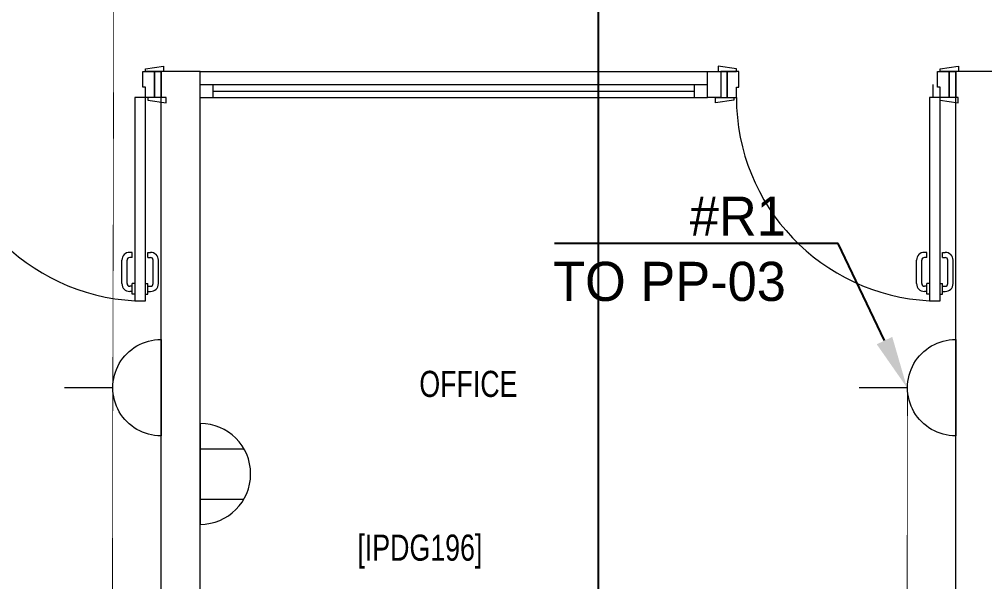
# Model space of a CAD drawing. Header units: metres. Extents: x 75097 to 220695, y -1557923 to -1361206.
# Drawn here: x 164295 to 167993, y -1452989 to -1450833 of the extents above; entities that cross this region are included whole.
import ezdxf
from ezdxf import colors
from ezdxf.entities.mleader import LeaderData, LeaderLine
from ezdxf.math import Vec2, Vec3

# ---------------------------------------------------------------- set-up
doc = ezdxf.new("R2010")
doc.units = ezdxf.units.M
doc.layers.get('0').update_dxf_attribs({"lineweight": 0})
for name, color, linetype, lineweight in [('A-100 - Copy$0$72_EGR_BASE_TEXT', 8, 'Continuous', 0), ('A-100 - Copy$0$Aluminum', 8, 'Continuous', 0), ('A-100 - Copy$0$Ola wall', 8, 'Continuous', 0), ('A-100 - Copy$0$Walls', 8, 'Continuous', 0), ('A-100 - Copy$0$Wooden Joinery', 8, 'Continuous', 0)]:
    doc.layers.add(name, color=color, linetype=linetype, lineweight=lineweight)
doc.layers.add('A-100 - Copy$0$axes', color=8, linetype='Continuous')
doc.layers.add('PD-VENT', color=8, linetype='Continuous')
doc.layers.add('E-POWR', color=7, linetype='Continuous', lineweight=9, true_color=0x4e7e3e)
doc.styles.add('A-100 - Copy$0$X3G_ENTITY_2587EA', font='swisscl.ttf', dxfattribs={"height": 200})
doc.styles.get("Standard").update_dxf_attribs({"font": 'GOTHIC.TTF'})

# ---------------------------------------------------------------- blocks, each defined once
blk = doc.blocks.new('NORMAL SOCKET')
at = {"layer": 'E-POWR'}
for p, q in [((0, 307.7), (0, 615.4)), ((-307.7, 0), (307.7, 0))]:
    blk.add_line(p, q, dxfattribs=at)
blk.add_ellipse((0, 0), major_axis=(32.8, 305.9), ratio=1, start_param=4.81904, end_param=7.960633, dxfattribs=at)
blk = doc.blocks.new('WALL OUTLET')
at = {"layer": 'E-POWR', "extrusion": (9.94399e-05, 4.90741e-07, 1)}
blk.add_line((-193.4, 0, 0), (193.4, 0, 0), dxfattribs=at)
blk.add_line((-193.4, 0, 0), (193.4, 0, 0), dxfattribs=at)
at = {"layer": 'E-POWR', "extrusion": (9.94399e-05, 4.90741e-07, 1), "elevation": 0}
for points in [[(-96.7, 0), (-96.7, 167.5)], [(96.7, 0), (96.7, 167.5)]]:
    blk.add_lwpolyline(points, dxfattribs=at)
at = {"layer": 'E-POWR', "extrusion": (9.94399e-05, 4.90741e-07, 1)}
blk.add_arc((0, 0, 0), 193.4, 359.9963, 179.9963, dxfattribs=at)
blk = doc.blocks.new('A-100 - Copy')
at = {"layer": 'A-100 - Copy$0$Aluminum'}
for p, q in [((164988.1, -1451032.7, 0), (166931.9, -1451032.7, 0)), ((164988.1, -1451082.7, 0), (166931.9, -1451082.7, 0)), ((165038.1, -1451132.7, 0), (165038.1, -1451082.7, 0)), ((166881.9, -1451132.7, 0), (166881.9, -1451082.7, 0)), ((167795.8, -1451132.7, 0), (167795.8, -1451082.7, 0)), ((164988.1, -1451132.7, 0), (166931.9, -1451132.7, 0)), ((165038.1, -1451107.7, 0), (166881.9, -1451107.7, 0))]:
    blk.add_line(p, q, dxfattribs=at)
at = {"layer": 'A-100 - Copy$0$Aluminum', "elevation": 0}
blk.add_lwpolyline([(166931.9, -1451032.7), (166981.9, -1451032.7), (166981.9, -1451132.7), (166931.9, -1451132.7)], close=True, dxfattribs=at)
at = {"layer": 'A-100 - Copy$0$axes'}
blk.add_line((166513.3, -1477297.4, 0), (166513.3, -1391762.7, 0), dxfattribs=at)
at = {"layer": 'A-100 - Copy$0$Ola wall'}
for p, q in [((164988.1, -1451032.7, 0), (164838.1, -1451032.7, 0)), ((168031.9, -1451032.7, 0), (167881.9, -1451032.7, 0))]:
    blk.add_line(p, q, dxfattribs=at)
at = {"layer": 'A-100 - Copy$0$Walls'}
for p, q in [((164838.1, -1454972.7, 0), (164838.1, -1451032.7, 0)), ((164988.1, -1454972.7, 0), (164988.1, -1451032.7, 0)), ((167881.9, -1454972.7, 0), (167881.9, -1451032.7, 0))]:
    blk.add_line(p, q, dxfattribs=at)
at = {"layer": 'A-100 - Copy$0$Wooden Joinery'}
for p, q in [((164778.1, -1451022.7, 0), (164848.1, -1451012.7, 0)), ((164778.1, -1451032.7, 0), (164778.1, -1451022.7, 0)), ((164848.1, -1451012.7, 0), (164848.1, -1451032.7, 0)), ((167041.9, -1451022.7, 0), (166971.9, -1451012.7, 0)), ((166971.9, -1451012.7, 0), (166971.9, -1451032.7, 0)), ((167041.9, -1451032.7, 0), (167041.9, -1451022.7, 0)), ((167821.9, -1451022.7, 0), (167891.9, -1451012.7, 0)), ((167821.9, -1451032.7, 0), (167821.9, -1451022.7, 0)), ((167892.1, -1451012.7, 0), (167892.1, -1451032.7, 0)), ((164768.1, -1451092.7, 0), (164768.1, -1451032.7, 0)), ((164768.1, -1451032.7, 0), (164813.1, -1451032.7, 0)), ((164848.1, -1451032.7, 0), (164778.1, -1451032.7, 0)), ((164813.1, -1451032.7, 0), (164813.1, -1451132.7, 0)), ((164813.1, -1451132.7, 0), (164813.1, -1451032.7, 0)), ((164813.1, -1451032.7, 0), (164838.1, -1451032.7, 0)), ((164838.1, -1451032.7, 0), (164838.1, -1451132.7, 0)), ((166971.9, -1451032.7, 0), (167041.9, -1451032.7, 0)), ((167006.9, -1451032.7, 0), (166981.9, -1451032.7, 0)), ((166981.9, -1451032.7, 0), (166981.9, -1451132.7, 0)), ((167051.9, -1451032.7, 0), (167006.9, -1451032.7, 0)), ((167006.9, -1451032.7, 0), (167006.9, -1451132.7, 0)), ((167006.9, -1451132.7, 0), (167006.9, -1451032.7, 0)), ((167051.9, -1451092.7, 0), (167051.9, -1451032.7, 0)), ((167811.9, -1451092.7, 0), (167811.9, -1451032.7, 0)), ((167811.9, -1451032.7, 0), (167856.9, -1451032.7, 0)), ((167891.9, -1451032.7, 0), (167821.9, -1451032.7, 0)), ((167856.9, -1451032.7, 0), (167856.9, -1451132.7, 0)), ((167856.9, -1451132.7, 0), (167856.9, -1451032.7, 0)), ((167856.9, -1451032.7, 0), (167881.9, -1451032.7, 0)), ((167882.1, -1451032.7, 0), (167882.1, -1451132.7, 0)), ((164778.1, -1451092.7, 0), (164768.1, -1451092.7, 0)), ((164778.1, -1451132.7, 0), (164778.1, -1451092.7, 0)), ((167041.9, -1451132.7, 0), (167041.9, -1451092.7, 0)), ((167041.9, -1451092.7, 0), (167051.9, -1451092.7, 0)), ((167821.9, -1451092.7, 0), (167811.9, -1451092.7, 0)), ((167821.9, -1451132.7, 0), (167821.9, -1451092.7, 0)), ((164738.1, -1451132.7, 0), (164738.1, -1451911.7, 0)), ((164778.1, -1451132.7, 0), (164738.1, -1451132.7, 0)), ((164778.1, -1451911.7, 0), (164778.1, -1451132.7, 0)), ((164813.1, -1451132.7, 0), (164778.1, -1451132.7, 0)), ((164788.1, -1451132.7, 0), (164788.1, -1451142.7, 0)), ((164858.1, -1451132.7, 0), (164788.1, -1451132.7, 0)), ((164838.1, -1451132.7, 0), (164813.1, -1451132.7, 0)), ((164858.1, -1451152.7, 0), (164858.1, -1451132.7, 0)), ((166961.9, -1451152.7, 0), (166961.9, -1451132.7, 0)), ((166961.9, -1451132.7, 0), (167031.9, -1451132.7, 0)), ((166981.9, -1451132.7, 0), (167006.9, -1451132.7, 0)), ((167006.9, -1451132.7, 0), (167041.9, -1451132.7, 0)), ((167031.9, -1451132.7, 0), (167031.9, -1451142.7, 0)), ((167781.9, -1451132.7, 0), (167781.9, -1451911.7, 0)), ((167821.9, -1451132.7, 0), (167781.9, -1451132.7, 0)), ((167891.9, -1451132.7, 0), (167821.9, -1451132.7, 0)), ((167821.9, -1451911.7, 0), (167821.9, -1451132.7, 0)), ((167856.9, -1451132.7, 0), (167821.9, -1451132.7, 0)), ((167881.9, -1451132.7, 0), (167856.9, -1451132.7, 0)), ((167891.9, -1451152.7, 0), (167891.9, -1451132.7, 0)), ((164788.1, -1451142.7, 0), (164858.1, -1451152.7, 0)), ((167031.9, -1451142.7, 0), (166961.9, -1451152.7, 0)), ((167821.9, -1451142.7, 0), (167891.9, -1451152.7, 0)), ((164728.1, -1451726.2, 0), (164718.1, -1451726.2, 0)), ((164728.1, -1451746.2, 0), (164728.1, -1451726.2, 0)), ((164788.1, -1451726.2, 0), (164798.1, -1451726.2, 0)), ((164788.1, -1451746.2, 0), (164788.1, -1451726.2, 0)), ((167771.9, -1451726.2, 0), (167761.9, -1451726.2, 0)), ((167771.9, -1451746.2, 0), (167771.9, -1451726.2, 0)), ((167831.9, -1451726.2, 0), (167841.9, -1451726.2, 0)), ((167831.9, -1451746.2, 0), (167831.9, -1451726.2, 0)), ((164688.1, -1451846.2, 0), (164688.1, -1451756.2, 0)), ((164708.1, -1451846.2, 0), (164708.1, -1451756.2, 0)), ((164728.1, -1451746.2, 0), (164718.1, -1451746.2, 0)), ((164788.1, -1451746.2, 0), (164798.1, -1451746.2, 0)), ((164808.1, -1451846.2, 0), (164808.1, -1451756.2, 0)), ((164828.1, -1451846.2, 0), (164828.1, -1451756.2, 0)), ((167731.9, -1451846.2, 0), (167731.9, -1451756.2, 0)), ((167751.9, -1451846.2, 0), (167751.9, -1451756.2, 0)), ((167771.9, -1451746.2, 0), (167761.9, -1451746.2, 0)), ((167831.9, -1451746.2, 0), (167841.9, -1451746.2, 0)), ((167851.9, -1451846.2, 0), (167851.9, -1451756.2, 0)), ((167871.9, -1451846.2, 0), (167871.9, -1451756.2, 0)), ((164728.1, -1451856.2, 0), (164718.1, -1451856.2, 0)), ((164728.1, -1451876.2, 0), (164718.1, -1451876.2, 0)), ((164728.1, -1451886.2, 0), (164728.1, -1451846.2, 0)), ((164738.1, -1451846.2, 0), (164728.1, -1451846.2, 0)), ((164778.1, -1451846.2, 0), (164788.1, -1451846.2, 0)), ((164788.1, -1451886.2, 0), (164788.1, -1451846.2, 0)), ((164788.1, -1451856.2, 0), (164798.1, -1451856.2, 0)), ((164788.1, -1451876.2, 0), (164798.1, -1451876.2, 0)), ((167771.9, -1451856.2, 0), (167761.9, -1451856.2, 0)), ((167771.9, -1451876.2, 0), (167761.9, -1451876.2, 0)), ((167771.9, -1451886.2, 0), (167771.9, -1451846.2, 0)), ((167781.9, -1451846.2, 0), (167771.9, -1451846.2, 0)), ((167821.9, -1451846.2, 0), (167831.9, -1451846.2, 0)), ((167831.9, -1451886.2, 0), (167831.9, -1451846.2, 0)), ((167831.9, -1451856.2, 0), (167841.9, -1451856.2, 0)), ((167831.9, -1451876.2, 0), (167841.9, -1451876.2, 0)), ((164738.1, -1451886.2, 0), (164728.1, -1451886.2, 0)), ((164738.1, -1451911.7, 0), (164778.1, -1451911.7, 0)), ((164778.1, -1451886.2, 0), (164788.1, -1451886.2, 0)), ((167781.9, -1451886.2, 0), (167771.9, -1451886.2, 0)), ((167781.9, -1451911.7, 0), (167821.9, -1451911.7, 0)), ((167821.9, -1451886.2, 0), (167831.9, -1451886.2, 0))]:
    blk.add_line(p, q, dxfattribs=at)
for centre, radius, start, end in [((164778.1, -1451132.7, 0), 780, 180, 267.0605), ((167821.9, -1451132.7, 0), 780, 180, 267.0605), ((164718.1, -1451756.2, 0), 30, 90, 180), ((164798.1, -1451756.2, 0), 30, 0, 90), ((167761.9, -1451756.2, 0), 30, 90, 180), ((167841.9, -1451756.2, 0), 30, 0, 90), ((164718.1, -1451756.2, 0), 10, 90, 180), ((164798.1, -1451756.2, 0), 10, 0, 90), ((167761.9, -1451756.2, 0), 10, 90, 180), ((167841.9, -1451756.2, 0), 10, 0, 90), ((164718.1, -1451846.2, 0), 30, 180, 270), ((164718.1, -1451846.2, 0), 10, 180, 270), ((164798.1, -1451846.2, 0), 10, 270, 0), ((164798.1, -1451846.2, 0), 30, 270, 0), ((167761.9, -1451846.2, 0), 30, 180, 270), ((167761.9, -1451846.2, 0), 10, 180, 270), ((167841.9, -1451846.2, 0), 10, 270, 0), ((167841.9, -1451846.2, 0), 30, 270, 0)]:
    blk.add_arc(centre, radius, start, end, dxfattribs=at)
at = {"layer": 'A-100 - Copy$0$72_EGR_BASE_TEXT', "char_height": 100, "attachment_point": 2, "style": 'A-100 - Copy$0$X3G_ENTITY_2587EA'}
for s, insert in [('OFFICE', (166015.5, -1452180.5)), ('[IPDG196]', (165829.7, -1452808.3))]:
    blk.add_mtext(s, dxfattribs=dict(at, insert=insert))

msp = doc.modelspace()

# ---------------------------------------------------------------- linework, layer by layer
at = {"layer": 'E-POWR', "const_width": 3, "elevation": 0}
for points in [[(167770, -1448747.3), (164662.3, -1448747.3), (164653.5, -1452244.3), (164651.2, -1453594.7), (164654.6, -1454591.3), (161622.7, -1454591.3), (161622.7, -1452439)], [(172153.8, -1454788.1), (170741.5, -1454788.1), (170741, -1452245), (170741, -1451203.9), (168221.1, -1451203.9), (168218.7, -1453507.9), (168216.4, -1454484.7), (168216.4, -1454946.7), (167700.1, -1454946.7), (167697.3, -1454484.7), (167695, -1453507.7), (167697.3, -1452244.7)]]:
    msp.add_lwpolyline(points, dxfattribs=at)

# ---------------------------------------------------------------- block references
at = {"layer": 'E-POWR', "color": 85, "xscale": -0.6, "yscale": 0.6, "zscale": 0.6, "rotation": 90}
for p in [(164838.1, -1452245, 0), (167881.9, -1452245, 0)]:
    msp.add_blockref('NORMAL SOCKET', p, dxfattribs=at)
at = {"layer": 'PD-VENT', "color": 85, "rotation": 269.9959097644205}
msp.add_blockref('WALL OUTLET', (164988.1, -1452575.6, 0), dxfattribs=at)

# ---------------------------------------------------------------- leaders
at = {"layer": 'E-POWR'}
ml = msp.add_multileader_mtext('Standard', dxfattribs=at)
ml.set_content('#R1\\PTO PP-03', color=256)
ml.set_leader_properties()
ml.build(insert=Vec2(0, 0))
ml.multileader.update_dxf_attribs({"text_right_attachment_type": 6, "dogleg_length": 200, "arrow_head_size": 200})
ctx = ml.context
ctx.base_point, ctx.char_height, ctx.arrow_head_size, ctx.landing_gap_size, ctx.plane_origin = Vec3(166366.6, -1451589.3, 0), 150, 200, 0.09, Vec3(169417.8, -1453328.6, 0)
ctx.right_attachment, ctx.text_align_type = 6, 2
notes = []
notes.append((ctx, [(1, (1, 1, 0), (167431.6, -1451692.4, 0), (-1, 0), 200, [(0, [(167695.4, -1452245, 0)], 0, [])])]))
ctx.mtext.insert, ctx.mtext.width, ctx.mtext.alignment, ctx.mtext.flow_direction = Vec3(167231.5, -1451512.4, 0), 1379.369, 3, 5
for ctx, leaders in notes:
    for number, flags, end, landing, length, lines in leaders:
        leader = LeaderData()
        leader.index, (leader.has_last_leader_line, leader.has_dogleg_vector, leader.attachment_direction) = number, flags
        leader.last_leader_point, leader.dogleg_vector, leader.dogleg_length = Vec3(end), Vec3(landing), length
        for number, points, colour, breaks in lines:
            line = LeaderLine()
            line.index, line.vertices, line.color, line.breaks = number, Vec3.list(points), colors.encode_raw_color(colour), breaks
            leader.lines.append(line)
        ctx.leaders.append(leader)

# ---------------------------------------------------------------- next in the draw order: block references
msp.add_blockref('A-100 - Copy', (0, 0))

doc.saveas('drawing.dxf')
